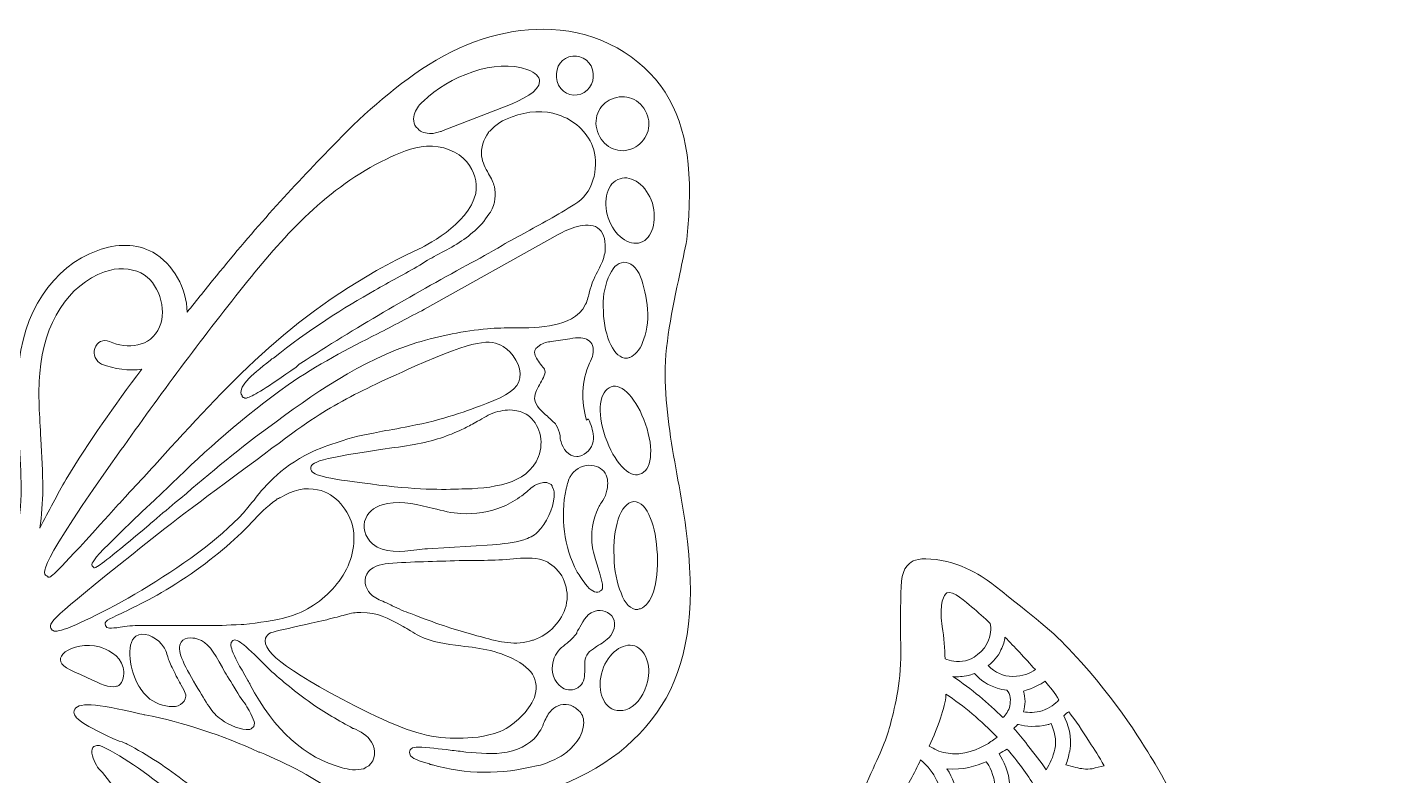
# Model space of a CAD drawing. Extents: x 26 to 586, y 226 to 583.
# Drawn here: x 114 to 253.8, y 506.2 to 582.4 of the extents above; entities that cross this region are included whole.
import ezdxf

# ---------------------------------------------------------------- set-up
doc = ezdxf.new("R2010")
doc.units = 0
doc.header["$MEASUREMENT"] = 0
doc.layers.add('Layer 1', color=7, linetype='Continuous')

msp = doc.modelspace()

# ---------------------------------------------------------------- linework, layer by layer
at = {"layer": 'Layer 1', "lineweight": 0}
for points, knots in [([(178.93, 575.84), (176.53, 579.54), (172.13, 582.04), (167.33, 582.24), (163.23, 582.44), (158.93, 581.24), (154.83, 578.64), (151.03, 576.24), (147.73, 573.14), (145.03, 570.34), (140.93, 566.14), (136.93, 561.74), (133.23, 557.14), (132.23, 555.94), (131.23, 554.64), (130.23, 553.44), (130.23, 555.84), (128.83, 558.34), (126.73, 559.54), (125.13, 560.44), (123.03, 560.44), (121.13, 559.74), (116.53, 558.04), (113.43, 553.44), (113.03, 547.34), (112.83, 544.94), (113.03, 542.64), (113.13, 540.34), (113.23, 538.74), (113.33, 537.04), (113.33, 535.44), (113.33, 532.44), (112.73, 528.34), (110.43, 525.84), (107.13, 526.54), (104.33, 529.44), (102.53, 531.74), (101.53, 533.04), (100.63, 534.44), (99.73, 535.74), (98.43, 537.64), (97.13, 539.64), (95.63, 541.44), (91.63, 546.04), (86.43, 547.94), (81.73, 546.54), (79.73, 545.94), (78.23, 544.64), (77.43, 543.04), (76.43, 540.84), (76.83, 538.04), (78.23, 536.14), (76.63, 536.54), (75.13, 536.94), (73.63, 537.34), (67.93, 538.74), (62.13, 539.94), (56.33, 540.94), (52.53, 541.54), (48.03, 542.14), (43.53, 541.84), (38.63, 541.44), (34.43, 539.84), (31.33, 537.24), (27.63, 534.14), (25.53, 529.54), (25.83, 525.14), (26.13, 520.84), (28.53, 516.64), (33.23, 512.24), (34.13, 511.44), (35.03, 510.64), (35.93, 509.84), (38.73, 507.44), (41.53, 504.84), (43.53, 501.94), (45.43, 499.14), (47.03, 496.04), (48.53, 493.04), (49.23, 491.64), (50.03, 490.04), (50.83, 488.64), (54.43, 482.04), (58.23, 477.94), (62.73, 475.84), (67.13, 473.84), (72.43, 473.64), (77.63, 475.34), (78.23, 475.54), (78.83, 475.74), (79.33, 476.04), (77.63, 472.64), (77.73, 470.04), (77.83, 468.84), (77.83, 468.84), (77.83, 468.64), (77.83, 468.64), (78.03, 460.64), (84.33, 455.14), (86.43, 453.24), (89.63, 450.44), (98.13, 444.24), (108.53, 446.64), (109.03, 446.74), (109.63, 446.94), (110.33, 447.14), (112.83, 447.94), (116.13, 449.54), (119.13, 452.64), (121.73, 455.44), (124.93, 460.34), (125.23, 468.14), (125.43, 473.64), (123.73, 478.04), (121.33, 484.14), (120.53, 486.14), (119.73, 487.84), (119.03, 489.34), (117.23, 493.24), (116.13, 495.84), (116.63, 499.24), (116.73, 499.84), (116.83, 500.54), (117.03, 501.14), (117.83, 500.24), (118.53, 499.84), (119.13, 500.04), (119.73, 500.24), (120.03, 501.04), (120.13, 502.34), (120.63, 501.94), (121.13, 501.54), (121.63, 501.04), (124.13, 498.54), (124.73, 495.74), (125.53, 491.64), (125.83, 490.04), (126.23, 488.14), (126.83, 486.04), (128.53, 479.74), (129.73, 475.24), (133.23, 470.84), (138.13, 464.74), (143.63, 462.64), (147.33, 462.04), (151.53, 461.34), (155.23, 462.04), (157.73, 462.84), (158.43, 463.04), (159.03, 463.34), (159.53, 463.54), (169.33, 467.74), (172.43, 477.84), (173.33, 481.94), (173.93, 484.64), (175.73, 492.84), (171.13, 499.44), (171.13, 499.44), (171.03, 499.64), (171.03, 499.64), (170.43, 500.54), (168.93, 502.74), (165.53, 504.44), (166.13, 504.54), (166.73, 504.74), (167.33, 504.94), (172.53, 506.64), (176.63, 509.94), (179.03, 514.14), (181.43, 518.54), (182.03, 524.04), (181.03, 531.44), (180.83, 533.04), (180.53, 534.74), (180.23, 536.34), (179.63, 539.64), (179.03, 543.04), (178.93, 546.44), (178.83, 549.94), (179.63, 553.74), (180.43, 557.34), (180.63, 558.54), (180.93, 559.74), (181.13, 560.84), (181.83, 567.44), (181.23, 572.24), (178.93, 575.84)], [0, 0, 0, 0, 1, 1, 1, 2, 2, 2, 3, 3, 3, 4, 4, 4, 5, 5, 5, 6, 6, 6, 7, 7, 7, 8, 8, 8, 9, 9, 9, 10, 10, 10, 11, 11, 11, 12, 12, 12, 13, 13, 13, 14, 14, 14, 15, 15, 15, 16, 16, 16, 17, 17, 17, 18, 18, 18, 19, 19, 19, 20, 20, 20, 21, 21, 21, 22, 22, 22, 23, 23, 23, 24, 24, 24, 25, 25, 25, 26, 26, 26, 27, 27, 27, 28, 28, 28, 29, 29, 29, 30, 30, 30, 31, 31, 31, 32, 32, 32, 33, 33, 33, 34, 34, 34, 35, 35, 35, 36, 36, 36, 37, 37, 37, 38, 38, 38, 39, 39, 39, 40, 40, 40, 41, 41, 41, 42, 42, 42, 43, 43, 43, 44, 44, 44, 45, 45, 45, 46, 46, 46, 47, 47, 47, 48, 48, 48, 49, 49, 49, 50, 50, 50, 51, 51, 51, 52, 52, 52, 53, 53, 53, 54, 54, 54, 55, 55, 55, 56, 56, 56, 57, 57, 57, 58, 58, 58, 59, 59, 59, 60, 60, 60, 61, 61, 61, 62, 62, 62, 62]), ([(153.43, 573.74), (153.63, 574.24), (153.93, 574.64), (154.33, 574.94), (156.83, 577.44), (161.63, 579.34), (164.93, 578.14), (165.73, 577.84), (166.13, 577.44), (166.13, 576.94), (166.13, 575.94), (164.33, 575.04), (162.73, 574.44), (162.73, 574.44), (156.33, 571.94), (156.33, 571.94), (156.23, 571.94), (156.13, 571.84), (156.03, 571.84), (155.73, 571.74), (155.33, 571.64), (155.13, 571.64), (155.13, 571.64), (155.13, 571.64), (155.13, 571.64), (154.53, 571.64), (154.03, 571.74), (153.73, 572.14), (153.23, 572.54), (153.23, 573.24), (153.43, 573.74)], [0, 0, 0, 0, 1, 1, 1, 2, 2, 2, 3, 3, 3, 4, 4, 4, 5, 5, 5, 6, 6, 6, 7, 7, 7, 8, 8, 8, 9, 9, 9, 10, 10, 10, 10]), ([(169.13, 579.44), (170.13, 579.74), (171.23, 579.24), (171.53, 578.14), (171.83, 577.14), (171.33, 576.04), (170.33, 575.64), (169.33, 575.34), (168.23, 575.84), (167.93, 576.94), (167.63, 578.04), (168.13, 579.14), (169.13, 579.44)], [0, 0, 0, 0, 1, 1, 1, 2, 2, 2, 3, 3, 3, 4, 4, 4, 4]), ([(175.43, 570.04), (174.03, 569.54), (172.53, 570.34), (172.03, 571.84), (171.53, 573.34), (172.33, 574.84), (173.73, 575.24), (175.13, 575.74), (176.63, 574.94), (177.13, 573.44), (177.63, 572.14), (176.83, 570.54), (175.43, 570.04)], [0, 0, 0, 0, 1, 1, 1, 2, 2, 2, 3, 3, 3, 4, 4, 4, 4]), ([(171.53, 570.34), (172.23, 568.54), (171.73, 565.84), (170.03, 564.64), (168.33, 563.54), (166.53, 562.54), (164.83, 561.64), (164.03, 561.14), (163.13, 560.74), (162.33, 560.24), (161.13, 559.54), (159.93, 558.84), (158.73, 558.24), (153.13, 555.14), (147.33, 551.84), (141.83, 548.24), (141.73, 548.24), (141.53, 548.04), (141.33, 547.84), (138.33, 545.74), (137.03, 544.94), (136.43, 544.74), (136.23, 544.64), (136.13, 544.64), (136.03, 544.74), (135.93, 544.74), (135.83, 544.84), (135.83, 544.94), (135.33, 545.74), (136.63, 546.94), (138.73, 548.54), (138.83, 548.64), (138.93, 548.74), (139.03, 548.74), (142.53, 551.64), (146.33, 553.94), (149.33, 555.64), (150.83, 556.54), (152.43, 557.34), (153.93, 558.24), (153.93, 558.24), (154.73, 558.74), (154.73, 558.74), (155.03, 558.94), (155.33, 559.04), (155.63, 559.24), (157.03, 559.94), (158.43, 560.74), (159.53, 561.74), (160.23, 562.34), (160.73, 563.04), (161.13, 563.64), (161.63, 564.54), (161.73, 565.44), (161.53, 566.24), (161.43, 566.64), (161.23, 567.04), (160.93, 567.54), (160.63, 568.14), (160.33, 568.64), (160.23, 569.34), (160.13, 570.14), (160.43, 571.04), (160.93, 571.74), (160.93, 571.74), (160.93, 571.74), (160.93, 571.74), (160.93, 571.84), (161.03, 571.84), (161.13, 571.94), (161.63, 572.54), (162.43, 573.04), (163.33, 573.34), (164.93, 573.94), (166.63, 574.04), (168.03, 573.54), (169.63, 573.04), (170.93, 571.84), (171.53, 570.34)], [0, 0, 0, 0, 1, 1, 1, 2, 2, 2, 3, 3, 3, 4, 4, 4, 5, 5, 5, 6, 6, 6, 7, 7, 7, 8, 8, 8, 9, 9, 9, 10, 10, 10, 11, 11, 11, 12, 12, 12, 13, 13, 13, 14, 14, 14, 15, 15, 15, 16, 16, 16, 17, 17, 17, 18, 18, 18, 19, 19, 19, 20, 20, 20, 21, 21, 21, 22, 22, 22, 23, 23, 23, 24, 24, 24, 25, 25, 25, 26, 26, 26, 26]), ([(123.53, 539.44), (123.53, 539.44), (123.83, 539.84), (123.83, 539.84), (127.83, 545.54), (132.03, 551.14), (136.43, 556.64), (140.23, 561.34), (144.53, 566.14), (150.53, 569.04), (151.73, 569.64), (153.13, 570.24), (154.63, 570.34), (156.23, 570.44), (157.83, 569.84), (158.73, 568.74), (159.53, 567.74), (159.83, 566.74), (159.63, 565.54), (158.93, 562.34), (154.23, 560.04), (153.73, 559.84), (141.93, 554.24), (135.43, 547.14), (128.53, 539.64), (127.13, 538.04), (125.63, 536.44), (124.13, 534.84), (124.03, 534.74), (123.73, 534.34), (123.23, 533.84), (117.83, 527.84), (116.63, 526.64), (116.23, 526.44), (116.13, 526.44), (116.03, 526.44), (116.03, 526.54), (116.03, 526.54), (116.03, 526.54), (116.03, 526.54), (115.43, 526.74), (114.83, 527.24), (123.53, 539.44)], [0, 0, 0, 0, 1, 1, 1, 2, 2, 2, 3, 3, 3, 4, 4, 4, 5, 5, 5, 6, 6, 6, 7, 7, 7, 8, 8, 8, 9, 9, 9, 10, 10, 10, 11, 11, 11, 12, 12, 12, 13, 13, 13, 14, 14, 14, 14]), ([(176.43, 560.54), (175.23, 560.14), (173.73, 561.24), (173.13, 563.04), (172.53, 564.84), (173.03, 566.64), (174.33, 567.04), (175.53, 567.44), (177.03, 566.34), (177.63, 564.54), (178.13, 562.74), (177.63, 560.94), (176.43, 560.54)], [0, 0, 0, 0, 1, 1, 1, 2, 2, 2, 3, 3, 3, 4, 4, 4, 4]), ([(167.63, 552.14), (166.33, 551.84), (164.83, 551.84), (163.53, 551.84), (162.63, 551.84), (161.73, 551.84), (160.83, 551.74), (158.43, 551.54), (156.03, 551.04), (153.63, 550.34), (147.93, 548.54), (143.03, 545.04), (138.43, 541.64), (135.13, 539.24), (132.03, 536.54), (129.03, 534.04), (128.23, 533.34), (127.33, 532.64), (126.53, 531.94), (126.53, 531.94), (126.33, 531.74), (126.33, 531.74), (122.53, 528.54), (121.33, 527.64), (120.93, 527.44), (120.73, 527.34), (120.73, 527.44), (120.63, 527.54), (120.33, 527.84), (120.23, 528.04), (128.33, 535.64), (128.33, 535.64), (128.73, 536.04), (128.73, 536.04), (132.03, 539.24), (136.03, 542.84), (140.53, 546.04), (143.43, 548.04), (146.63, 549.74), (149.63, 551.24), (151.23, 552.04), (152.83, 552.94), (154.43, 553.74), (154.43, 553.74), (168.03, 561.34), (168.03, 561.34), (169.03, 561.94), (170.93, 562.74), (172.03, 562.04), (172.63, 561.64), (172.83, 560.94), (172.83, 559.94), (172.83, 559.74), (172.83, 559.44), (172.73, 559.24), (172.63, 558.64), (172.33, 558.14), (172.03, 557.54), (171.83, 557.24), (171.73, 556.84), (171.53, 556.54), (171.43, 556.24), (171.33, 555.84), (171.23, 555.54), (171.13, 555.14), (171.03, 554.64), (170.83, 554.24), (170.13, 552.84), (168.73, 552.44), (167.63, 552.14)], [0, 0, 0, 0, 1, 1, 1, 2, 2, 2, 3, 3, 3, 4, 4, 4, 5, 5, 5, 6, 6, 6, 7, 7, 7, 8, 8, 8, 9, 9, 9, 10, 10, 10, 11, 11, 11, 12, 12, 12, 13, 13, 13, 14, 14, 14, 15, 15, 15, 16, 16, 16, 17, 17, 17, 18, 18, 18, 19, 19, 19, 20, 20, 20, 21, 21, 21, 22, 22, 22, 23, 23, 23, 23]), ([(115.53, 535.44), (115.53, 537.14), (115.43, 538.84), (115.33, 540.54), (115.23, 542.84), (115.03, 545.04), (115.23, 547.24), (115.63, 552.34), (118.13, 556.24), (121.83, 557.54), (123.13, 558.04), (124.43, 557.94), (125.53, 557.44), (127.33, 556.54), (128.23, 553.74), (127.43, 551.94), (126.53, 549.84), (124.13, 549.64), (122.33, 550.44), (121.73, 550.74), (121.03, 550.44), (120.83, 549.74), (120.63, 549.14), (120.93, 548.44), (121.53, 548.14), (122.83, 547.64), (124.33, 547.44), (125.63, 547.64), (122.83, 543.94), (120.23, 540.24), (117.93, 536.44), (117.03, 534.84), (116.13, 533.24), (115.23, 531.44), (115.43, 532.74), (115.53, 534.04), (115.53, 535.44)], [0, 0, 0, 0, 1, 1, 1, 2, 2, 2, 3, 3, 3, 4, 4, 4, 5, 5, 5, 6, 6, 6, 7, 7, 7, 8, 8, 8, 9, 9, 9, 10, 10, 10, 11, 11, 11, 12, 12, 12, 12]), ([(177.13, 553.74), (177.23, 552.44), (177.03, 551.34), (176.63, 550.34), (176.33, 549.54), (175.83, 549.04), (175.33, 548.84), (175.23, 548.84), (175.13, 548.74), (175.03, 548.74), (173.73, 548.74), (172.73, 550.84), (172.63, 553.54), (172.53, 554.84), (172.73, 555.94), (173.13, 556.94), (173.53, 557.94), (174.03, 558.44), (174.73, 558.54), (175.33, 558.54), (176.03, 558.04), (176.43, 557.04), (176.73, 556.14), (177.03, 554.94), (177.13, 553.74)], [0, 0, 0, 0, 1, 1, 1, 2, 2, 2, 3, 3, 3, 4, 4, 4, 5, 5, 5, 6, 6, 6, 7, 7, 7, 8, 8, 8, 8]), ([(124.73, 528.84), (128.23, 531.64), (131.23, 533.94), (137.23, 538.34), (142.03, 541.94), (143.43, 542.94), (145.63, 544.14), (147.93, 545.44), (149.73, 546.24), (153.43, 547.94), (159.63, 550.64), (161.13, 550.74), (162.43, 549.94), (163.43, 549.34), (164.33, 547.94), (164.13, 546.74), (163.93, 545.64), (162.83, 544.94), (160.73, 544.14), (158.93, 543.44), (156.23, 542.44), (152.93, 541.84), (151.63, 541.54), (150.63, 541.44), (149.83, 541.24), (148.13, 540.94), (147.13, 540.74), (145.43, 540.14), (144.23, 539.74), (143.33, 539.44), (142.23, 538.84), (139.23, 537.24), (137.53, 534.94), (136.93, 534.14), (136.93, 534.14), (136.83, 534.04), (136.83, 534.04), (132.73, 528.64), (121.23, 522.34), (117.73, 521.14), (117.33, 521.04), (117.03, 520.94), (116.83, 520.94), (116.63, 520.94), (116.53, 521.04), (116.43, 521.14), (115.93, 521.74), (116.53, 522.24), (124.73, 528.84)], [0, 0, 0, 0, 1, 1, 1, 2, 2, 2, 3, 3, 3, 4, 4, 4, 5, 5, 5, 6, 6, 6, 7, 7, 7, 8, 8, 8, 9, 9, 9, 10, 10, 10, 11, 11, 11, 12, 12, 12, 13, 13, 13, 14, 14, 14, 15, 15, 15, 16, 16, 16, 16]), ([(171.23, 542.34), (171.43, 541.74), (171.63, 541.24), (171.63, 540.54), (171.63, 539.84), (171.13, 539.14), (170.43, 538.84), (170.33, 538.84), (170.13, 538.74), (169.93, 538.74), (169.03, 538.74), (168.53, 539.54), (168.33, 540.24), (168.23, 540.44), (168.23, 540.64), (168.23, 540.84), (168.13, 541.24), (168.03, 541.64), (167.83, 541.94), (167.63, 542.24), (167.23, 542.54), (166.93, 542.84), (166.33, 543.34), (165.73, 543.84), (165.63, 544.64), (165.63, 545.24), (165.93, 545.74), (166.23, 546.24), (166.53, 546.74), (166.83, 547.24), (166.63, 547.64), (166.53, 547.74), (166.43, 547.94), (166.23, 548.14), (165.93, 548.54), (165.63, 548.94), (165.63, 549.34), (165.63, 549.64), (165.83, 549.84), (166.13, 550.04), (166.53, 550.34), (166.93, 550.44), (167.33, 550.44), (167.33, 550.44), (169.23, 550.74), (169.23, 550.74), (169.63, 550.84), (169.93, 550.84), (170.33, 550.84), (170.93, 550.74), (171.33, 550.54), (171.53, 550.04), (171.73, 549.44), (171.53, 548.84), (171.23, 548.24), (170.43, 546.44), (170.33, 544.34), (170.93, 542.44), (171.13, 542.64), (171.13, 542.54), (171.23, 542.34)], [0, 0, 0, 0, 1, 1, 1, 2, 2, 2, 3, 3, 3, 4, 4, 4, 5, 5, 5, 6, 6, 6, 7, 7, 7, 8, 8, 8, 9, 9, 9, 10, 10, 10, 11, 11, 11, 12, 12, 12, 13, 13, 13, 14, 14, 14, 15, 15, 15, 16, 16, 16, 17, 17, 17, 18, 18, 18, 19, 19, 19, 20, 20, 20, 20]), ([(176.33, 536.94), (175.23, 536.54), (173.73, 538.14), (172.83, 540.74), (171.93, 543.34), (172.23, 545.44), (173.43, 545.84), (174.53, 546.24), (176.03, 544.64), (176.93, 542.04), (177.83, 539.44), (177.53, 537.24), (176.33, 536.94)], [0, 0, 0, 0, 1, 1, 1, 2, 2, 2, 3, 3, 3, 4, 4, 4, 4]), ([(142.83, 537.54), (142.83, 538.14), (143.43, 538.54), (151.33, 539.64), (153.63, 539.94), (155.43, 540.34), (156.93, 540.94), (157.23, 541.04), (157.63, 541.24), (157.93, 541.34), (158.13, 541.44), (158.33, 541.54), (158.53, 541.64), (158.93, 541.84), (159.33, 542.04), (159.83, 542.34), (160.43, 542.64), (160.93, 543.04), (161.63, 543.24), (162.33, 543.44), (162.93, 543.54), (163.63, 543.44), (164.13, 543.34), (164.53, 543.24), (164.93, 542.94), (166.13, 542.14), (166.63, 540.24), (166.03, 538.74), (165.43, 537.24), (164.23, 536.44), (162.83, 536.04), (161.33, 535.54), (159.53, 535.44), (158.23, 535.44), (156.33, 535.34), (153.53, 535.34), (148.93, 535.94), (144.13, 536.54), (142.83, 536.84), (142.83, 537.54)], [0, 0, 0, 0, 1, 1, 1, 2, 2, 2, 3, 3, 3, 4, 4, 4, 5, 5, 5, 6, 6, 6, 7, 7, 7, 8, 8, 8, 9, 9, 9, 10, 10, 10, 11, 11, 11, 12, 12, 12, 13, 13, 13, 13]), ([(168.83, 535.44), (168.93, 535.74), (169.03, 536.24), (169.23, 536.64), (169.23, 536.64), (169.23, 536.64), (169.23, 536.64), (169.33, 536.74), (169.33, 536.84), (169.43, 536.94), (169.83, 537.54), (170.73, 537.94), (171.43, 537.84), (172.13, 537.74), (172.63, 537.44), (172.93, 536.84), (173.13, 536.34), (173.13, 535.74), (172.93, 535.04), (172.83, 534.64), (172.63, 534.34), (172.43, 534.04), (172.33, 533.84), (172.23, 533.74), (172.13, 533.54), (171.53, 532.34), (171.33, 530.94), (171.53, 529.44), (171.53, 529.34), (171.73, 528.74), (171.83, 528.24), (172.63, 525.64), (172.73, 525.24), (172.33, 525.04), (172.33, 525.04), (172.23, 525.04), (172.23, 524.94), (171.83, 524.84), (171.33, 525.04), (170.83, 525.74), (170.43, 526.24), (170.03, 526.84), (169.93, 527.04), (168.63, 529.54), (168.23, 532.54), (168.83, 535.44)], [0, 0, 0, 0, 1, 1, 1, 2, 2, 2, 3, 3, 3, 4, 4, 4, 5, 5, 5, 6, 6, 6, 7, 7, 7, 8, 8, 8, 9, 9, 9, 10, 10, 10, 11, 11, 11, 12, 12, 12, 13, 13, 13, 14, 14, 14, 15, 15, 15, 15]), ([(129.23, 521.54), (128.13, 521.54), (126.93, 521.54), (125.53, 521.54), (124.73, 521.54), (124.03, 521.44), (123.43, 521.34), (122.43, 521.24), (122.03, 521.14), (121.93, 521.54), (121.73, 521.94), (122.13, 522.14), (123.53, 522.74), (124.93, 523.44), (127.33, 524.54), (130.13, 526.44), (132.93, 528.34), (135.03, 530.14), (136.83, 532.04), (137.53, 532.84), (138.33, 533.64), (139.33, 534.34), (139.33, 534.34), (139.33, 534.34), (139.33, 534.34), (139.43, 534.44), (139.63, 534.54), (139.73, 534.54), (140.93, 535.34), (142.33, 535.64), (143.53, 535.34), (145.43, 535.04), (146.73, 533.14), (147.13, 531.54), (147.43, 529.84), (147.03, 527.94), (145.93, 526.34), (144.83, 524.74), (143.33, 523.54), (141.53, 522.74), (141.23, 522.64), (140.93, 522.54), (140.63, 522.44), (139.13, 521.94), (137.53, 521.84), (136.03, 521.64), (136.03, 521.64), (135.73, 521.64), (135.73, 521.64), (132.93, 521.44), (131.13, 521.54), (129.23, 521.54)], [0, 0, 0, 0, 1, 1, 1, 2, 2, 2, 3, 3, 3, 4, 4, 4, 5, 5, 5, 6, 6, 6, 7, 7, 7, 8, 8, 8, 9, 9, 9, 10, 10, 10, 11, 11, 11, 12, 12, 12, 13, 13, 13, 14, 14, 14, 15, 15, 15, 16, 16, 16, 17, 17, 17, 17]), ([(165.93, 531.04), (165.53, 530.64), (165.03, 530.44), (164.53, 530.24), (163.53, 529.94), (162.33, 529.84), (161.33, 529.74), (161.33, 529.74), (154.73, 529.34), (154.73, 529.34), (154.33, 529.34), (154.03, 529.24), (153.63, 529.24), (152.03, 529.04), (150.33, 528.84), (149.13, 529.84), (148.33, 530.54), (148.03, 531.64), (148.43, 532.44), (148.73, 533.24), (149.53, 533.74), (150.63, 533.94), (152.23, 534.24), (153.83, 533.84), (155.33, 533.44), (156.23, 533.24), (157.23, 532.94), (158.13, 532.94), (159.53, 532.84), (161.03, 533.04), (162.43, 533.64), (163.13, 533.94), (163.73, 534.34), (164.33, 534.74), (164.53, 534.84), (164.63, 535.04), (164.83, 535.14), (165.23, 535.54), (165.63, 535.84), (166.23, 536.04), (166.63, 536.14), (167.13, 536.14), (167.43, 535.74), (167.43, 535.74), (167.43, 535.74), (167.43, 535.64), (167.63, 535.34), (167.63, 534.94), (167.63, 534.64), (167.53, 533.44), (166.83, 531.94), (165.93, 531.04)], [0, 0, 0, 0, 1, 1, 1, 2, 2, 2, 3, 3, 3, 4, 4, 4, 5, 5, 5, 6, 6, 6, 7, 7, 7, 8, 8, 8, 9, 9, 9, 10, 10, 10, 11, 11, 11, 12, 12, 12, 13, 13, 13, 14, 14, 14, 15, 15, 15, 16, 16, 16, 17, 17, 17, 17]), ([(178.13, 528.74), (178.23, 527.34), (178.03, 525.94), (177.73, 524.94), (177.43, 524.04), (176.93, 523.44), (176.43, 523.24), (176.33, 523.24), (176.23, 523.24), (176.13, 523.14), (175.43, 523.14), (174.83, 523.74), (174.43, 524.84), (174.03, 525.84), (173.73, 527.14), (173.73, 528.54), (173.63, 529.94), (173.83, 531.34), (174.13, 532.34), (174.53, 533.44), (175.03, 534.04), (175.73, 534.14), (176.43, 534.14), (177.03, 533.54), (177.43, 532.44), (177.83, 531.54), (178.03, 530.24), (178.13, 528.74)], [0, 0, 0, 0, 1, 1, 1, 2, 2, 2, 3, 3, 3, 4, 4, 4, 5, 5, 5, 6, 6, 6, 7, 7, 7, 8, 8, 8, 9, 9, 9, 9]), ([(160.33, 520.34), (160.03, 520.44), (159.83, 520.44), (159.53, 520.54), (157.73, 521.04), (155.83, 521.64), (153.53, 522.54), (153.53, 522.54), (153.03, 522.74), (153.03, 522.74), (152.43, 522.94), (151.73, 523.24), (151.13, 523.54), (150.93, 523.64), (150.73, 523.74), (150.53, 523.84), (150.03, 524.04), (149.53, 524.24), (149.13, 524.54), (148.53, 525.04), (148.13, 525.94), (148.53, 526.74), (148.93, 527.54), (149.93, 527.74), (150.73, 527.84), (153.13, 528.04), (155.53, 528.04), (157.93, 528.14), (159.83, 528.14), (161.93, 528.14), (163.83, 528.34), (164.83, 528.44), (165.93, 528.44), (166.83, 528.04), (166.93, 528.04), (167.03, 527.94), (167.13, 527.84), (168.53, 527.04), (169.23, 525.24), (168.83, 523.54), (168.43, 521.94), (167.13, 520.64), (165.53, 520.04), (165.53, 520.04), (165.43, 520.04), (165.43, 520.04), (163.73, 519.44), (162.03, 519.84), (160.33, 520.34)], [0, 0, 0, 0, 1, 1, 1, 2, 2, 2, 3, 3, 3, 4, 4, 4, 5, 5, 5, 6, 6, 6, 7, 7, 7, 8, 8, 8, 9, 9, 9, 10, 10, 10, 11, 11, 11, 12, 12, 12, 13, 13, 13, 14, 14, 14, 15, 15, 15, 16, 16, 16, 16]), ([(246.13, 473.14), (247.03, 474.04), (249.33, 476.54), (250.33, 478.24), (251.13, 479.64), (253.03, 482.74), (253.43, 487.24), (253.83, 491.74), (252.53, 495.44), (251.33, 497.74), (251.13, 498.14), (250.63, 498.24), (250.33, 498.04), (249.93, 497.84), (249.83, 497.44), (250.03, 497.04), (251.13, 494.94), (252.33, 491.54), (251.93, 487.34), (251.63, 483.24), (249.83, 480.24), (249.03, 478.94), (248.13, 477.44), (245.93, 475.04), (245.03, 474.14), (245.03, 474.14), (245.03, 474.14), (245.03, 474.14), (245.03, 474.14), (245.03, 474.14), (245.03, 474.14), (245.03, 474.14), (245.03, 474.14), (245.03, 474.14), (245.73, 475.34), (246.43, 476.54), (246.93, 477.84), (249.93, 485.14), (248.23, 492.64), (242.83, 497.04), (242.53, 497.34), (242.03, 497.24), (241.73, 496.94), (241.43, 496.64), (241.53, 496.14), (241.83, 495.84), (246.73, 491.84), (248.23, 485.04), (245.53, 478.44), (245.03, 477.24), (244.43, 476.04), (243.73, 474.94), (242.53, 475.14), (241.33, 474.34), (241.03, 474.14), (239.73, 473.34), (239.13, 472.04), (238.73, 471.24), (238.73, 473.44), (238.43, 482.74), (235.33, 492.24), (233.93, 496.54), (232.33, 501.44), (228.83, 507.44), (227.83, 509.04), (225.13, 513.74), (220.43, 518.74), (218.43, 520.94), (216.43, 522.44), (212.53, 525.54), (211.83, 526.14), (209.53, 527.84), (206.53, 528.24), (204.93, 528.44), (204.23, 528.24), (203.83, 527.84), (203.03, 527.24), (202.93, 526.14), (202.93, 524.14), (202.83, 521.44), (202.93, 519.74), (202.93, 518.84), (202.93, 515.44), (202.23, 512.84), (201.83, 511.34), (201.43, 509.74), (200.73, 508.34), (199.43, 505.44), (197.23, 500.54), (196.63, 500.04), (195.13, 496.34), (193.33, 492.04), (193.03, 490.14), (192.83, 489.14), (192.53, 487.14), (192.33, 485.44), (192.93, 483.54), (194.03, 479.94), (196.43, 477.74), (196.43, 477.74), (196.43, 477.74), (193.33, 476.14), (189.23, 472.84), (186.93, 471.04), (185.53, 469.24), (184.53, 467.94), (183.03, 466.04), (181.43, 463.94), (180.43, 460.84), (179.53, 458.04), (179.93, 457.04), (178.73, 455.74), (178.03, 454.94), (176.63, 454.44), (174.03, 453.44), (170.73, 452.14), (170.03, 452.24), (169.13, 451.14), (168.93, 450.94), (167.53, 449.24), (168.03, 447.34), (168.43, 445.84), (169.73, 445.04), (170.23, 444.84), (171.83, 443.94), (173.53, 444.14), (175.33, 444.34), (178.23, 444.74), (178.53, 445.54), (180.53, 445.34), (182.53, 445.14), (183.93, 444.24), (184.43, 443.94), (185.73, 443.14), (186.13, 442.34), (187.03, 441.34), (189.03, 439.14), (191.23, 437.84), (192.53, 437.14), (193.33, 436.74), (196.63, 435.34), (200.43, 435.94), (205.03, 436.64), (210.43, 441.24), (212.23, 442.54), (216.13, 445.44), (217.63, 447.44), (221.53, 451.34), (224.33, 454.14), (226.83, 456.34), (228.23, 457.54), (226.63, 455.54), (225.13, 453.54), (224.53, 450.74), (224.43, 450.44), (223.93, 447.74), (224.83, 447.34), (225.43, 447.04), (226.33, 447.94), (227.43, 449.04), (229.13, 450.74), (229.53, 451.54), (231.23, 453.64), (232.63, 455.34), (233.43, 456.24), (234.53, 457.04), (236.43, 458.44), (236.93, 458.04), (238.03, 459.14), (238.83, 459.94), (239.33, 461.24), (240.23, 463.84), (241.03, 465.84), (241.03, 466.54), (241.93, 467.24), (242.73, 467.94), (243.13, 467.74), (244.13, 468.64), (244.73, 469.14), (245.73, 470.04), (245.83, 471.34), (245.83, 471.74), (245.83, 471.94), (245.83, 472.34), (245.83, 472.84), (245.93, 472.94), (246.13, 473.14), (246.13, 473.14), (246.13, 473.14), (246.13, 473.14)], [0, 0, 0, 0, 1, 1, 1, 2, 2, 2, 3, 3, 3, 4, 4, 4, 5, 5, 5, 6, 6, 6, 7, 7, 7, 8, 8, 8, 9, 9, 9, 10, 10, 10, 11, 11, 11, 12, 12, 12, 13, 13, 13, 14, 14, 14, 15, 15, 15, 16, 16, 16, 17, 17, 17, 18, 18, 18, 19, 19, 19, 20, 20, 20, 21, 21, 21, 22, 22, 22, 23, 23, 23, 24, 24, 24, 25, 25, 25, 26, 26, 26, 27, 27, 27, 28, 28, 28, 29, 29, 29, 30, 30, 30, 31, 31, 31, 32, 32, 32, 33, 33, 33, 34, 34, 34, 35, 35, 35, 36, 36, 36, 37, 37, 37, 38, 38, 38, 39, 39, 39, 40, 40, 40, 41, 41, 41, 42, 42, 42, 43, 43, 43, 44, 44, 44, 45, 45, 45, 46, 46, 46, 47, 47, 47, 48, 48, 48, 49, 49, 49, 50, 50, 50, 51, 51, 51, 52, 52, 52, 53, 53, 53, 54, 54, 54, 55, 55, 55, 56, 56, 56, 57, 57, 57, 58, 58, 58, 59, 59, 59, 60, 60, 60, 61, 61, 61, 62, 62, 62, 63, 63, 63, 63]), ([(207.63, 524.84), (208.23, 525.14), (209.63, 523.84), (210.13, 523.44), (210.83, 522.84), (211.43, 522.34), (212.03, 521.74), (212.13, 521.24), (212.13, 520.54), (211.73, 519.74), (211.03, 518.34), (209.63, 517.94), (209.53, 517.94), (208.63, 517.74), (207.93, 517.94), (207.43, 518.14), (207.43, 519.14), (207.33, 520.24), (207.13, 521.44), (206.83, 523.94), (207.33, 524.64), (207.63, 524.84)], [0, 0, 0, 0, 1, 1, 1, 2, 2, 2, 3, 3, 3, 4, 4, 4, 5, 5, 5, 6, 6, 6, 7, 7, 7, 7]), ([(170.73, 517.64), (170.73, 517.44), (170.73, 517.24), (170.73, 517.04), (170.73, 516.44), (170.73, 515.74), (170.23, 515.34), (170.13, 515.24), (169.93, 515.14), (169.73, 515.04), (169.13, 514.84), (168.53, 515.04), (168.13, 515.44), (167.43, 516.14), (167.23, 517.24), (167.63, 518.24), (167.93, 518.94), (168.43, 519.34), (168.93, 519.74), (169.33, 520.04), (169.63, 520.34), (169.93, 520.74), (169.93, 520.74), (169.93, 520.84), (169.93, 520.84), (169.93, 520.84), (169.93, 520.84), (169.93, 520.84), (170.03, 521.04), (170.13, 521.14), (170.23, 521.34), (170.63, 522.04), (171.03, 522.94), (172.03, 523.04), (172.73, 523.14), (173.53, 522.74), (173.73, 522.04), (173.93, 521.34), (173.53, 520.54), (173.03, 520.14), (172.83, 519.94), (172.53, 519.74), (172.33, 519.64), (172.03, 519.44), (171.83, 519.34), (171.63, 519.14), (171.03, 518.84), (170.73, 518.24), (170.73, 517.64)], [0, 0, 0, 0, 1, 1, 1, 2, 2, 2, 3, 3, 3, 4, 4, 4, 5, 5, 5, 6, 6, 6, 7, 7, 7, 8, 8, 8, 9, 9, 9, 10, 10, 10, 11, 11, 11, 12, 12, 12, 13, 13, 13, 14, 14, 14, 15, 15, 15, 16, 16, 16, 16]), ([(138.23, 520.24), (138.43, 520.74), (138.73, 520.84), (140.23, 521.14), (141.03, 521.34), (142.33, 521.64), (144.13, 522.04), (145.03, 522.24), (145.63, 522.44), (146.13, 522.54), (147.13, 522.84), (147.33, 522.84), (147.93, 522.84), (149.73, 522.84), (150.53, 522.34), (152.23, 521.44), (152.73, 521.14), (153.23, 520.84), (153.93, 520.44), (155.13, 519.84), (156.63, 519.64), (158.13, 519.44), (160.13, 519.24), (162.13, 518.94), (164.13, 517.74), (165.03, 517.14), (165.63, 516.54), (165.73, 515.74), (166.13, 514.04), (164.53, 512.44), (163.83, 511.84), (163.13, 511.24), (162.33, 510.74), (161.53, 510.54), (160.03, 510.04), (158.53, 510.04), (157.53, 510.04), (154.93, 510.04), (152.63, 510.74), (148.73, 512.64), (140.93, 516.54), (137.73, 518.84), (138.23, 520.24)], [0, 0, 0, 0, 1, 1, 1, 2, 2, 2, 3, 3, 3, 4, 4, 4, 5, 5, 5, 6, 6, 6, 7, 7, 7, 8, 8, 8, 9, 9, 9, 10, 10, 10, 11, 11, 11, 12, 12, 12, 13, 13, 13, 14, 14, 14, 14]), ([(130.03, 514.04), (129.93, 513.74), (129.63, 513.54), (129.33, 513.34), (129.33, 513.34), (129.33, 513.34), (129.33, 513.34), (128.63, 513.14), (127.53, 513.34), (126.73, 513.84), (125.93, 514.34), (125.53, 515.04), (125.33, 515.34), (124.43, 516.84), (123.93, 519.64), (125.03, 520.44), (125.73, 520.94), (126.93, 520.44), (127.63, 519.64), (127.93, 519.24), (128.13, 518.94), (128.23, 518.44), (128.33, 518.14), (128.43, 517.74), (128.73, 517.24), (129.13, 516.34), (129.43, 515.84), (129.63, 515.44), (130.03, 514.74), (130.23, 514.44), (130.03, 514.04)], [0, 0, 0, 0, 1, 1, 1, 2, 2, 2, 3, 3, 3, 4, 4, 4, 5, 5, 5, 6, 6, 6, 7, 7, 7, 8, 8, 8, 9, 9, 9, 10, 10, 10, 10]), ([(137.03, 511.24), (136.93, 511.14), (136.83, 511.04), (136.63, 510.94), (136.63, 510.94), (136.53, 510.94), (136.53, 510.94), (135.83, 510.84), (134.53, 511.34), (133.73, 511.94), (132.73, 512.64), (132.23, 513.64), (131.13, 515.44), (129.83, 517.64), (129.13, 519.04), (129.63, 519.84), (130.03, 520.44), (131.13, 520.24), (131.33, 520.14), (131.33, 520.14), (131.33, 520.14), (131.33, 520.14), (132.33, 519.84), (132.93, 518.94), (133.83, 517.24), (134.13, 516.64), (134.53, 516.04), (135.03, 515.24), (135.53, 514.34), (136.03, 513.74), (136.33, 513.24), (136.93, 512.14), (137.23, 511.64), (137.03, 511.24)], [0, 0, 0, 0, 1, 1, 1, 2, 2, 2, 3, 3, 3, 4, 4, 4, 5, 5, 5, 6, 6, 6, 7, 7, 7, 8, 8, 8, 9, 9, 9, 10, 10, 10, 11, 11, 11, 11]), ([(134.83, 519.94), (134.83, 519.94), (134.83, 519.94), (134.83, 519.94), (135.23, 520.34), (135.93, 519.74), (138.23, 517.44), (138.43, 517.24), (138.63, 517.04), (138.63, 517.04), (139.93, 515.84), (141.33, 514.74), (142.83, 513.64), (144.23, 512.64), (145.73, 511.84), (147.13, 511.04), (147.13, 511.04), (147.23, 511.04), (147.23, 511.04), (147.83, 510.74), (148.63, 510.34), (149.03, 509.64), (149.53, 508.84), (149.43, 507.84), (148.73, 507.24), (148.53, 507.14), (148.43, 507.04), (148.23, 506.94), (147.53, 506.74), (146.63, 506.84), (146.03, 507.04), (142.23, 508.04), (139.13, 510.84), (136.63, 515.54), (136.63, 515.64), (136.53, 515.74), (136.43, 515.94), (134.63, 518.94), (134.53, 519.64), (134.83, 519.94)], [0, 0, 0, 0, 1, 1, 1, 2, 2, 2, 3, 3, 3, 4, 4, 4, 5, 5, 5, 6, 6, 6, 7, 7, 7, 8, 8, 8, 9, 9, 9, 10, 10, 10, 11, 11, 11, 12, 12, 12, 13, 13, 13, 13]), ([(213.53, 520.34), (214.53, 519.34), (215.53, 518.24), (216.63, 517.04), (216.13, 516.64), (215.33, 516.34), (214.33, 516.34), (213.33, 516.34), (212.53, 516.74), (211.83, 517.44), (212.33, 517.84), (212.83, 518.34), (213.13, 519.04), (213.33, 519.54), (213.53, 519.94), (213.53, 520.34)], [0, 0, 0, 0, 1, 1, 1, 2, 2, 2, 3, 3, 3, 4, 4, 4, 5, 5, 5, 5]), ([(117.33, 518.04), (117.33, 518.24), (117.43, 518.54), (117.83, 518.84), (118.53, 519.34), (119.93, 519.74), (121.33, 519.34), (121.93, 519.14), (123.43, 518.54), (123.73, 517.24), (123.83, 516.74), (123.83, 516.04), (123.43, 515.54), (123.33, 515.44), (123.23, 515.34), (123.03, 515.34), (122.33, 515.14), (121.43, 515.54), (120.03, 516.24), (118.13, 517.04), (117.33, 517.44), (117.33, 518.04)], [0, 0, 0, 0, 1, 1, 1, 2, 2, 2, 3, 3, 3, 4, 4, 4, 5, 5, 5, 6, 6, 6, 7, 7, 7, 7]), ([(177.03, 515.44), (176.63, 514.14), (175.83, 513.24), (174.93, 512.94), (174.53, 512.84), (174.13, 512.84), (173.73, 512.94), (172.53, 513.34), (171.93, 515.14), (172.53, 516.94), (173.13, 518.74), (174.63, 519.84), (175.83, 519.44), (176.43, 519.24), (176.93, 518.64), (177.13, 517.84), (177.33, 517.24), (177.33, 516.34), (177.03, 515.44)], [0, 0, 0, 0, 1, 1, 1, 2, 2, 2, 3, 3, 3, 4, 4, 4, 5, 5, 5, 6, 6, 6, 6]), ([(213.33, 512.14), (211.83, 513.64), (210.13, 515.04), (208.23, 516.34), (208.73, 516.24), (209.23, 516.34), (209.83, 516.44), (209.93, 516.44), (210.13, 516.54), (210.43, 516.64), (211.03, 515.94), (211.83, 515.44), (212.73, 515.14), (213.03, 515.04), (213.43, 514.94), (213.73, 514.94), (214.13, 514.54), (214.13, 513.84), (214.03, 513.34), (213.93, 512.84), (213.63, 512.44), (213.33, 512.14)], [0, 0, 0, 0, 1, 1, 1, 2, 2, 2, 3, 3, 3, 4, 4, 4, 5, 5, 5, 6, 6, 6, 7, 7, 7, 7]), ([(217.63, 515.84), (218.13, 515.24), (218.63, 514.64), (219.03, 513.94), (218.63, 513.54), (218.13, 513.14), (217.33, 512.84), (216.63, 512.64), (215.93, 512.64), (215.43, 512.74), (215.63, 513.44), (215.63, 514.14), (215.43, 514.84), (216.43, 515.14), (217.13, 515.54), (217.63, 515.84)], [0, 0, 0, 0, 1, 1, 1, 2, 2, 2, 3, 3, 3, 4, 4, 4, 5, 5, 5, 5]), ([(118.73, 512.84), (119.03, 513.74), (120.83, 513.64), (125.43, 512.54), (125.73, 512.44), (125.83, 512.44), (125.93, 512.44), (129.93, 511.64), (133.83, 510.34), (137.53, 508.64), (137.53, 508.64), (137.63, 508.64), (137.63, 508.64), (140.33, 507.44), (143.43, 506.04), (145.73, 504.04), (147.23, 502.74), (149.53, 500.24), (148.43, 496.94), (147.93, 495.54), (146.73, 494.34), (145.33, 493.94), (145.03, 493.84), (144.83, 493.74), (144.53, 493.74), (141.73, 493.34), (139.43, 495.74), (137.73, 497.84), (135.13, 501.14), (132.73, 503.54), (130.13, 505.54), (128.23, 507.04), (126.23, 508.34), (124.13, 509.44), (124.03, 509.54), (123.73, 509.64), (123.33, 509.74), (119.73, 511.34), (118.53, 512.14), (118.73, 512.84)], [0, 0, 0, 0, 1, 1, 1, 2, 2, 2, 3, 3, 3, 4, 4, 4, 5, 5, 5, 6, 6, 6, 7, 7, 7, 8, 8, 8, 9, 9, 9, 10, 10, 10, 11, 11, 11, 12, 12, 12, 13, 13, 13, 13]), ([(170.63, 511.64), (170.63, 510.24), (169.53, 509.04), (168.53, 508.34), (168.03, 508.04), (167.43, 507.74), (166.63, 507.44), (166.33, 507.34), (166.13, 507.24), (165.83, 507.24), (162.33, 506.34), (158.53, 506.34), (155.23, 507.34), (155.13, 507.34), (155.03, 507.34), (154.93, 507.44), (153.93, 507.74), (153.03, 507.94), (152.93, 508.44), (152.83, 508.74), (152.93, 508.84), (153.03, 508.94), (153.23, 509.14), (153.53, 509.14), (153.73, 509.14), (154.83, 509.14), (155.93, 508.94), (157.03, 508.84), (157.53, 508.74), (158.13, 508.74), (158.63, 508.64), (160.03, 508.54), (161.43, 508.34), (162.83, 508.64), (164.33, 508.94), (165.53, 509.64), (166.13, 510.74), (166.33, 510.94), (166.43, 511.24), (166.53, 511.54), (166.73, 511.94), (166.93, 512.44), (167.23, 512.74), (167.63, 513.24), (168.33, 513.64), (169.13, 513.44), (169.53, 513.34), (169.83, 513.14), (170.13, 512.84), (170.43, 512.64), (170.63, 512.14), (170.63, 511.64)], [0, 0, 0, 0, 1, 1, 1, 2, 2, 2, 3, 3, 3, 4, 4, 4, 5, 5, 5, 6, 6, 6, 7, 7, 7, 8, 8, 8, 9, 9, 9, 10, 10, 10, 11, 11, 11, 12, 12, 12, 13, 13, 13, 14, 14, 14, 15, 15, 15, 16, 16, 16, 17, 17, 17, 17]), ([(212.73, 510.14), (212.43, 509.94), (212.03, 509.64), (211.73, 509.44), (210.93, 509.04), (209.33, 508.14), (207.53, 508.54), (206.83, 508.64), (206.33, 508.94), (205.83, 509.24), (206.73, 511.24), (207.43, 513.14), (207.53, 514.44), (207.53, 514.44), (207.53, 514.54), (207.53, 514.54), (209.33, 513.34), (211.13, 511.84), (212.73, 510.14)], [0, 0, 0, 0, 1, 1, 1, 2, 2, 2, 3, 3, 3, 4, 4, 4, 5, 5, 5, 6, 6, 6, 6]), ([(220.03, 512.74), (220.73, 511.84), (221.43, 510.84), (222.13, 509.64), (222.63, 508.94), (223.13, 508.14), (223.63, 507.24), (223.23, 507.14), (222.83, 507.04), (222.43, 506.94), (222.13, 506.94), (221.83, 506.84), (221.53, 506.94), (221.13, 506.94), (220.43, 507.14), (219.73, 507.34), (219.93, 507.74), (220.03, 508.24), (220.13, 508.74), (220.43, 510.14), (219.93, 511.54), (219.53, 512.34), (219.73, 512.54), (219.83, 512.64), (220.03, 512.74)], [0, 0, 0, 0, 1, 1, 1, 2, 2, 2, 3, 3, 3, 4, 4, 4, 5, 5, 5, 6, 6, 6, 7, 7, 7, 8, 8, 8, 8]), ([(214.43, 511.04), (214.53, 511.14), (214.73, 511.34), (214.83, 511.44), (214.83, 511.44), (214.83, 511.44), (214.93, 511.44), (214.93, 511.44), (214.93, 511.44), (214.93, 511.44), (215.63, 511.24), (216.73, 511.14), (217.93, 511.44), (218.03, 511.44), (218.13, 511.54), (218.23, 511.54), (218.53, 510.84), (218.83, 509.84), (218.63, 508.94), (218.43, 508.14), (218.13, 507.44), (217.73, 506.84), (217.23, 507.64), (216.53, 508.44), (215.83, 509.34), (215.33, 510.04), (214.93, 510.54), (214.43, 511.04)], [0, 0, 0, 0, 1, 1, 1, 2, 2, 2, 3, 3, 3, 4, 4, 4, 5, 5, 5, 6, 6, 6, 7, 7, 7, 8, 8, 8, 9, 9, 9, 9]), ([(121.23, 506.94), (120.93, 507.34), (120.53, 508.14), (120.53, 508.74), (120.53, 508.74), (120.53, 508.74), (120.53, 508.74), (120.53, 509.04), (120.73, 509.24), (120.83, 509.24), (121.13, 509.34), (121.43, 509.34), (121.93, 509.04), (124.43, 507.74), (127.03, 505.84), (129.83, 503.44), (133.13, 500.64), (135.93, 497.44), (138.33, 493.84), (139.03, 492.84), (139.63, 491.84), (140.23, 490.94), (139.53, 491.94), (138.63, 492.74), (137.63, 493.34), (136.33, 494.04), (135.03, 494.14), (134.13, 493.64), (133.13, 493.04), (132.63, 491.94), (132.53, 490.44), (132.53, 489.44), (132.73, 488.34), (133.13, 487.24), (132.63, 488.34), (132.03, 489.44), (131.53, 490.44), (130.53, 492.44), (129.53, 494.54), (128.53, 496.54), (126.63, 500.14), (124.03, 503.44), (121.63, 506.54), (121.63, 506.54), (121.23, 506.94), (121.23, 506.94)], [0, 0, 0, 0, 1, 1, 1, 2, 2, 2, 3, 3, 3, 4, 4, 4, 5, 5, 5, 6, 6, 6, 7, 7, 7, 8, 8, 8, 9, 9, 9, 10, 10, 10, 11, 11, 11, 12, 12, 12, 13, 13, 13, 14, 14, 14, 15, 15, 15, 15]), ([(207.33, 503.94), (207.53, 503.44), (207.63, 502.64), (207.63, 501.94), (206.23, 502.64), (204.63, 503.24), (202.83, 503.84), (203.53, 505.14), (204.33, 506.44), (204.93, 507.84), (206.53, 506.54), (206.93, 504.94), (207.33, 503.94)], [0, 0, 0, 0, 1, 1, 1, 2, 2, 2, 3, 3, 3, 4, 4, 4, 4]), ([(214.33, 508.24), (215.43, 506.94), (216.23, 505.64), (217.03, 504.44), (216.83, 503.74), (216.33, 502.44), (215.53, 502.04), (214.83, 501.64), (213.73, 501.54), (213.03, 501.74), (213.73, 502.84), (214.13, 504.04), (214.03, 505.24), (213.93, 506.64), (213.43, 507.74), (212.93, 508.44), (213.23, 508.64), (213.43, 508.74), (213.73, 508.94), (213.93, 508.74), (214.13, 508.54), (214.33, 508.24)], [0, 0, 0, 0, 1, 1, 1, 2, 2, 2, 3, 3, 3, 4, 4, 4, 5, 5, 5, 6, 6, 6, 7, 7, 7, 7]), ([(212.53, 505.14), (212.53, 504.84), (212.63, 503.74), (211.63, 502.34), (211.23, 501.74), (210.33, 501.04), (209.53, 500.94), (209.53, 500.94), (209.53, 500.94), (209.53, 500.94), (209.43, 501.04), (209.33, 501.04), (209.13, 501.14), (209.13, 502.14), (209.03, 503.44), (208.73, 504.34), (208.53, 505.04), (208.23, 505.94), (207.63, 506.94), (209.23, 506.74), (210.63, 507.24), (211.63, 507.64), (211.93, 507.24), (212.43, 506.34), (212.53, 505.14)], [0, 0, 0, 0, 1, 1, 1, 2, 2, 2, 3, 3, 3, 4, 4, 4, 5, 5, 5, 6, 6, 6, 7, 7, 7, 8, 8, 8, 8])]:
    msp.add_open_spline(points, degree=3, knots=knots, dxfattribs=at)

doc.saveas('drawing.dxf')
